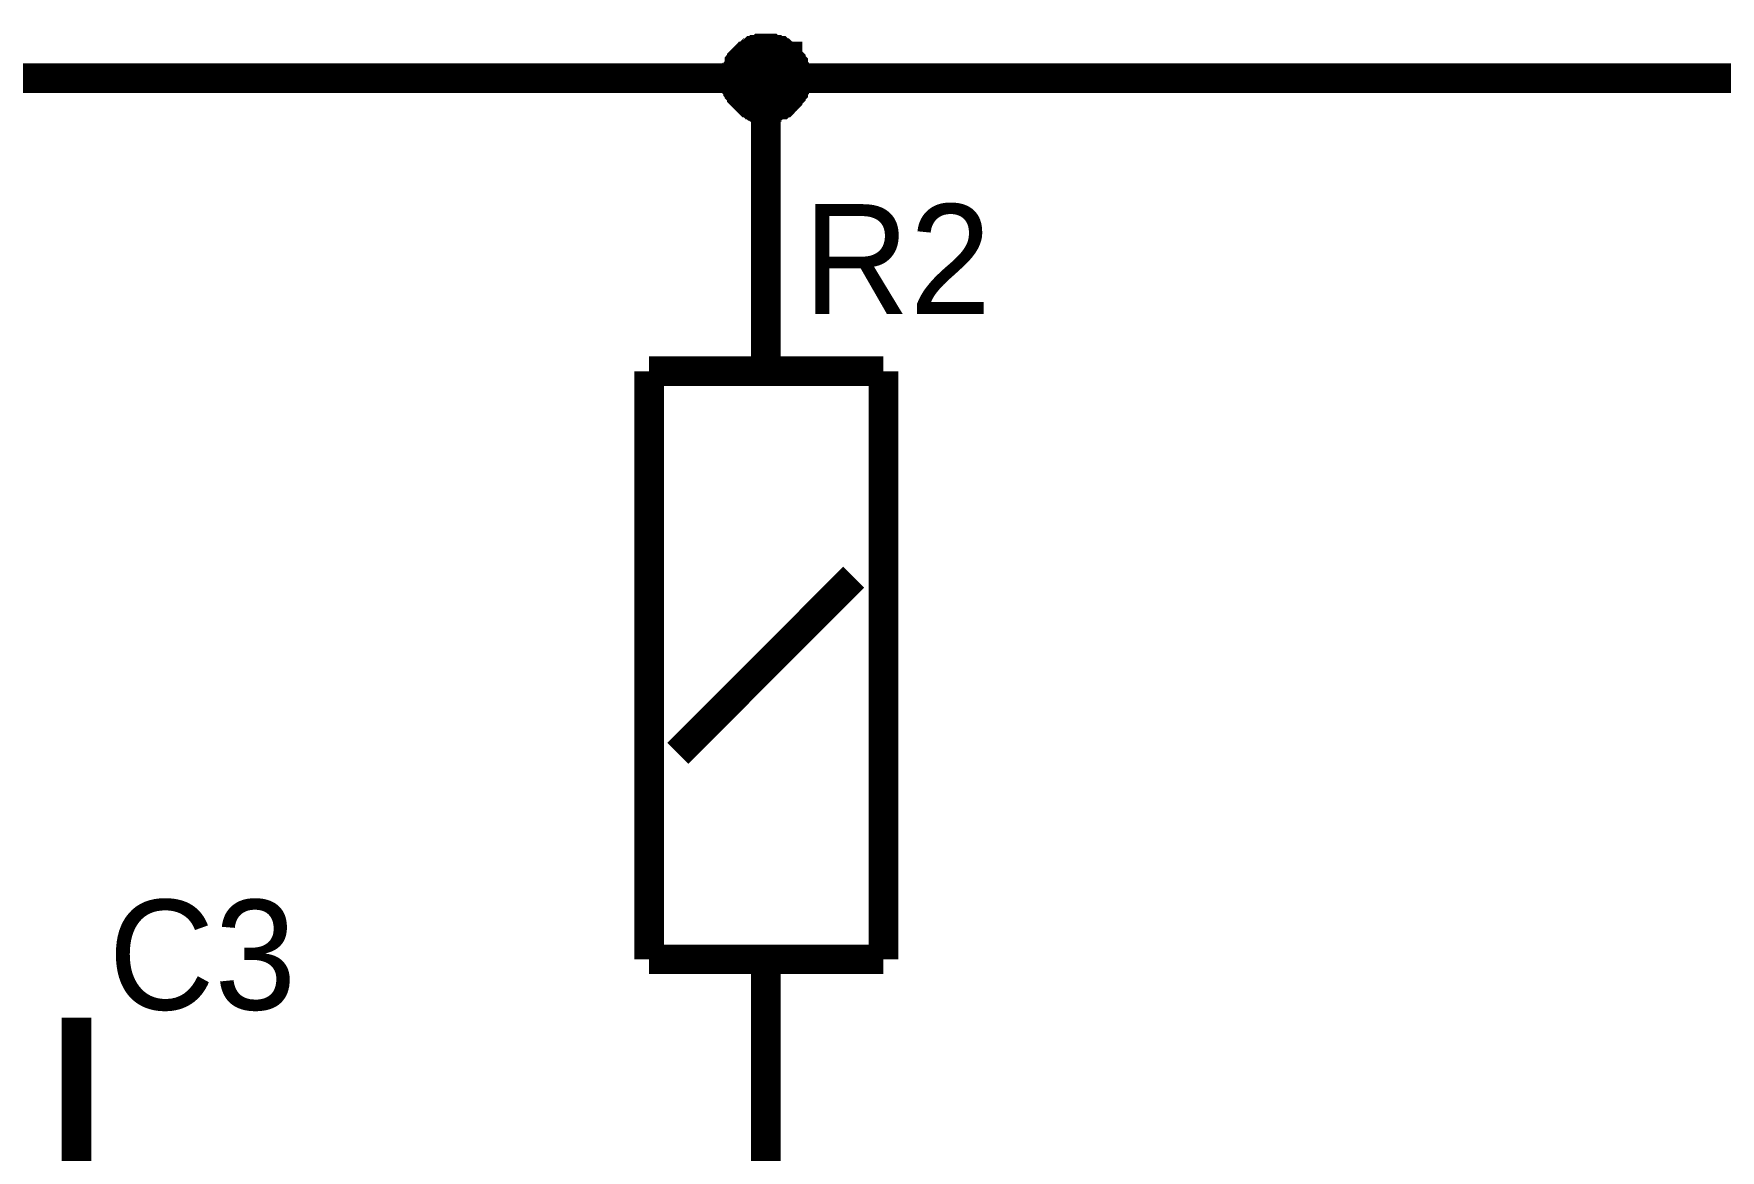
# Model space of a CAD drawing. Header units: millimetres. Extents: x 2.64 to 11.44, y 2.16 to 8.68.
# Drawn here: x 5.837 to 6.509, y 4.716 to 5.16 of the extents above; entities that cross this region are included whole.
import ezdxf

# ---------------------------------------------------------------- set-up
doc = ezdxf.new("R2010")
doc.units = ezdxf.units.MM
doc.header["$MEASUREMENT"] = 0
doc.layers.add('Sheet', color=255, linetype='Continuous')

msp = doc.modelspace()

# ---------------------------------------------------------------- linework, layer by layer
at = {"layer": 'Sheet', "const_width": 0.0118}
for points in [[(6.11685, 5.14252), (6.11685, 5.14298), (6.11685, 5.14389), (6.11685, 5.14435), (6.11731, 5.1448), (6.11731, 5.14571), (6.11731, 5.14617), (6.11776, 5.14662), (6.11776, 5.14708), (6.11822, 5.14799), (6.11822, 5.14844), (6.11867, 5.1489), (6.11913, 5.14935), (6.11913, 5.14981), (6.11958, 5.15026), (6.12004, 5.15072), (6.12049, 5.15118), (6.12095, 5.15118), (6.1214, 5.15163), (6.12186, 5.15209), (6.12231, 5.15254), (6.12277, 5.15254), (6.12322, 5.153), (6.12368, 5.15345), (6.12413, 5.15345), (6.12459, 5.15345), (6.12504, 5.15391), (6.12595, 5.15391), (6.1264, 5.15391), (6.12686, 5.15436), (6.12731, 5.15436), (6.12822, 5.15436), (6.12868, 5.15436)], [(6.11685, 5.14252), (6.11685, 5.14298), (6.11685, 5.14389), (6.11685, 5.14435), (6.11731, 5.1448), (6.11731, 5.14571), (6.11731, 5.14617), (6.11776, 5.14662), (6.11776, 5.14708), (6.11822, 5.14799), (6.11822, 5.14844), (6.11867, 5.1489), (6.11913, 5.14935), (6.11913, 5.14981), (6.11958, 5.15026), (6.12004, 5.15072), (6.12049, 5.15118), (6.12095, 5.15118), (6.1214, 5.15163), (6.12186, 5.15209), (6.12231, 5.15254), (6.12277, 5.15254), (6.12322, 5.153), (6.12368, 5.15345), (6.12413, 5.15345), (6.12459, 5.15345), (6.12504, 5.15391), (6.12595, 5.15391), (6.1264, 5.15391), (6.12686, 5.15436), (6.12731, 5.15436), (6.12822, 5.15436), (6.12868, 5.15436)], [(6.11685, 5.14252), (6.11685, 5.14298), (6.11685, 5.14389), (6.11685, 5.14435), (6.11731, 5.1448), (6.11731, 5.14571), (6.11731, 5.14617), (6.11776, 5.14662), (6.11776, 5.14708), (6.11822, 5.14799), (6.11822, 5.14844), (6.11867, 5.1489), (6.11913, 5.14935), (6.11913, 5.14981), (6.11958, 5.15026), (6.12004, 5.15072), (6.12049, 5.15118), (6.12095, 5.15118), (6.1214, 5.15163), (6.12186, 5.15209), (6.12231, 5.15254), (6.12277, 5.15254), (6.12322, 5.153), (6.12368, 5.15345), (6.12413, 5.15345), (6.12459, 5.15345), (6.12504, 5.15391), (6.12595, 5.15391), (6.1264, 5.15391), (6.12686, 5.15436), (6.12731, 5.15436), (6.12822, 5.15436), (6.12868, 5.15436)], [(6.11685, 5.14252), (6.11685, 5.14298), (6.11685, 5.14389), (6.11685, 5.14435), (6.11731, 5.1448), (6.11731, 5.14571), (6.11731, 5.14617), (6.11776, 5.14662), (6.11776, 5.14708), (6.11822, 5.14799), (6.11822, 5.14844), (6.11867, 5.1489), (6.11913, 5.14935), (6.11913, 5.14981), (6.11958, 5.15026), (6.12004, 5.15072), (6.12049, 5.15118), (6.12095, 5.15118), (6.1214, 5.15163), (6.12186, 5.15209), (6.12231, 5.15254), (6.12277, 5.15254), (6.12322, 5.153), (6.12368, 5.15345), (6.12413, 5.15345), (6.12459, 5.15345), (6.12504, 5.15391), (6.12595, 5.15391), (6.1264, 5.15391), (6.12686, 5.15436), (6.12731, 5.15436), (6.12822, 5.15436), (6.12868, 5.15436)], [(6.11685, 5.14252), (6.11685, 5.14298), (6.11685, 5.14389), (6.11685, 5.14435), (6.11731, 5.1448), (6.11731, 5.14571), (6.11731, 5.14617), (6.11776, 5.14662), (6.11776, 5.14708), (6.11822, 5.14799), (6.11822, 5.14844), (6.11867, 5.1489), (6.11913, 5.14935), (6.11913, 5.14981), (6.11958, 5.15026), (6.12004, 5.15072), (6.12049, 5.15118), (6.12095, 5.15118), (6.1214, 5.15163), (6.12186, 5.15209), (6.12231, 5.15254), (6.12277, 5.15254), (6.12322, 5.153), (6.12368, 5.15345), (6.12413, 5.15345), (6.12459, 5.15345), (6.12504, 5.15391), (6.12595, 5.15391), (6.1264, 5.15391), (6.12686, 5.15436), (6.12731, 5.15436), (6.12822, 5.15436), (6.12868, 5.15436)], [(6.11685, 5.14252), (6.11685, 5.14298), (6.11685, 5.14389), (6.11685, 5.14435), (6.11731, 5.1448), (6.11731, 5.14571), (6.11731, 5.14617), (6.11776, 5.14662), (6.11776, 5.14708), (6.11822, 5.14799), (6.11822, 5.14844), (6.11867, 5.1489), (6.11913, 5.14935), (6.11913, 5.14981), (6.11958, 5.15026), (6.12004, 5.15072), (6.12049, 5.15118), (6.12095, 5.15118), (6.1214, 5.15163), (6.12186, 5.15209), (6.12231, 5.15254), (6.12277, 5.15254), (6.12322, 5.153), (6.12368, 5.15345), (6.12413, 5.15345), (6.12459, 5.15345), (6.12504, 5.15391), (6.12595, 5.15391), (6.1264, 5.15391), (6.12686, 5.15436), (6.12731, 5.15436), (6.12822, 5.15436), (6.12868, 5.15436)], [(6.12868, 5.15436), (6.12868, 5.15436)], [(6.12868, 5.15436), (6.12913, 5.15436), (6.13004, 5.15436), (6.1305, 5.15436), (6.13095, 5.15391), (6.13186, 5.15391), (6.13232, 5.15391), (6.13277, 5.15345), (6.13323, 5.15345), (6.13414, 5.15345), (6.13459, 5.153), (6.13505, 5.15254), (6.1355, 5.15254), (6.13596, 5.15209), (6.13641, 5.15163), (6.13687, 5.15118), (6.13732, 5.15118), (6.13732, 5.15072), (6.13778, 5.15026), (6.13823, 5.14981), (6.13869, 5.14935), (6.13869, 5.1489), (6.13914, 5.14844), (6.1396, 5.14799), (6.1396, 5.14708), (6.1396, 5.14662), (6.14005, 5.14617), (6.14005, 5.14571), (6.14005, 5.1448), (6.14051, 5.14435), (6.14051, 5.14389), (6.14051, 5.14298), (6.14051, 5.14252)], [(6.12868, 5.15436), (6.12868, 5.15436)], [(6.12868, 5.15436), (6.12913, 5.15436), (6.13004, 5.15436), (6.1305, 5.15436), (6.13095, 5.15391), (6.13186, 5.15391), (6.13232, 5.15391), (6.13277, 5.15345), (6.13323, 5.15345), (6.13414, 5.15345), (6.13459, 5.153), (6.13505, 5.15254), (6.1355, 5.15254), (6.13596, 5.15209), (6.13641, 5.15163), (6.13687, 5.15118), (6.13732, 5.15118), (6.13732, 5.15072), (6.13778, 5.15026), (6.13823, 5.14981), (6.13869, 5.14935), (6.13869, 5.1489), (6.13914, 5.14844), (6.1396, 5.14799), (6.1396, 5.14708), (6.1396, 5.14662), (6.14005, 5.14617), (6.14005, 5.14571), (6.14005, 5.1448), (6.14051, 5.14435), (6.14051, 5.14389), (6.14051, 5.14298), (6.14051, 5.14252)], [(6.12868, 5.15436), (6.12868, 5.15436)], [(6.12868, 5.15436), (6.12913, 5.15436), (6.13004, 5.15436), (6.1305, 5.15436), (6.13095, 5.15391), (6.13186, 5.15391), (6.13232, 5.15391), (6.13277, 5.15345), (6.13323, 5.15345), (6.13414, 5.15345), (6.13459, 5.153), (6.13505, 5.15254), (6.1355, 5.15254), (6.13596, 5.15209), (6.13641, 5.15163), (6.13687, 5.15118), (6.13732, 5.15118), (6.13732, 5.15072), (6.13778, 5.15026), (6.13823, 5.14981), (6.13869, 5.14935), (6.13869, 5.1489), (6.13914, 5.14844), (6.1396, 5.14799), (6.1396, 5.14708), (6.1396, 5.14662), (6.14005, 5.14617), (6.14005, 5.14571), (6.14005, 5.1448), (6.14051, 5.14435), (6.14051, 5.14389), (6.14051, 5.14298), (6.14051, 5.14252)], [(6.12868, 5.15436), (6.12868, 5.15436)], [(6.12868, 5.15436), (6.12913, 5.15436), (6.13004, 5.15436), (6.1305, 5.15436), (6.13095, 5.15391), (6.13186, 5.15391), (6.13232, 5.15391), (6.13277, 5.15345), (6.13323, 5.15345), (6.13414, 5.15345), (6.13459, 5.153), (6.13505, 5.15254), (6.1355, 5.15254), (6.13596, 5.15209), (6.13641, 5.15163), (6.13687, 5.15118), (6.13732, 5.15118), (6.13732, 5.15072), (6.13778, 5.15026), (6.13823, 5.14981), (6.13869, 5.14935), (6.13869, 5.1489), (6.13914, 5.14844), (6.1396, 5.14799), (6.1396, 5.14708), (6.1396, 5.14662), (6.14005, 5.14617), (6.14005, 5.14571), (6.14005, 5.1448), (6.14051, 5.14435), (6.14051, 5.14389), (6.14051, 5.14298), (6.14051, 5.14252)], [(6.12868, 5.15436), (6.12868, 5.15436)], [(6.12868, 5.15436), (6.12913, 5.15436), (6.13004, 5.15436), (6.1305, 5.15436), (6.13095, 5.15391), (6.13186, 5.15391), (6.13232, 5.15391), (6.13277, 5.15345), (6.13323, 5.15345), (6.13414, 5.15345), (6.13459, 5.153), (6.13505, 5.15254), (6.1355, 5.15254), (6.13596, 5.15209), (6.13641, 5.15163), (6.13687, 5.15118), (6.13732, 5.15118), (6.13732, 5.15072), (6.13778, 5.15026), (6.13823, 5.14981), (6.13869, 5.14935), (6.13869, 5.1489), (6.13914, 5.14844), (6.1396, 5.14799), (6.1396, 5.14708), (6.1396, 5.14662), (6.14005, 5.14617), (6.14005, 5.14571), (6.14005, 5.1448), (6.14051, 5.14435), (6.14051, 5.14389), (6.14051, 5.14298), (6.14051, 5.14252)], [(6.12868, 5.15436), (6.12868, 5.15436)], [(6.12868, 5.15436), (6.12913, 5.15436), (6.13004, 5.15436), (6.1305, 5.15436), (6.13095, 5.15391), (6.13186, 5.15391), (6.13232, 5.15391), (6.13277, 5.15345), (6.13323, 5.15345), (6.13414, 5.15345), (6.13459, 5.153), (6.13505, 5.15254), (6.1355, 5.15254), (6.13596, 5.15209), (6.13641, 5.15163), (6.13687, 5.15118), (6.13732, 5.15118), (6.13732, 5.15072), (6.13778, 5.15026), (6.13823, 5.14981), (6.13869, 5.14935), (6.13869, 5.1489), (6.13914, 5.14844), (6.1396, 5.14799), (6.1396, 5.14708), (6.1396, 5.14662), (6.14005, 5.14617), (6.14005, 5.14571), (6.14005, 5.1448), (6.14051, 5.14435), (6.14051, 5.14389), (6.14051, 5.14298), (6.14051, 5.14252)], [(5.25289, 5.14252), (6.888, 5.14252), (7.53039, 5.14252), (7.88071, 5.14252), (7.88071, 4.96722)], [(6.12868, 5.13069), (6.12822, 5.13069), (6.12731, 5.13069), (6.12686, 5.13069), (6.1264, 5.13114), (6.12595, 5.13114), (6.12504, 5.13114), (6.12459, 5.1316), (6.12413, 5.1316), (6.12368, 5.13205), (6.12322, 5.13205), (6.12277, 5.13251), (6.12231, 5.13296), (6.12186, 5.13296), (6.1214, 5.13342), (6.12095, 5.13387), (6.12049, 5.13433), (6.12004, 5.13478), (6.11958, 5.13524), (6.11913, 5.13569), (6.11913, 5.13615), (6.11867, 5.1366), (6.11822, 5.13706), (6.11822, 5.13752), (6.11776, 5.13797), (6.11776, 5.13843), (6.11731, 5.13888), (6.11731, 5.13979), (6.11731, 5.14025), (6.11685, 5.1407), (6.11685, 5.14116), (6.11685, 5.14207), (6.11685, 5.14252)], [(6.11685, 5.14252), (6.11685, 5.14252)], [(6.12868, 5.13069), (6.12822, 5.13069), (6.12731, 5.13069), (6.12686, 5.13069), (6.1264, 5.13114), (6.12595, 5.13114), (6.12504, 5.13114), (6.12459, 5.1316), (6.12413, 5.1316), (6.12368, 5.13205), (6.12322, 5.13205), (6.12277, 5.13251), (6.12231, 5.13296), (6.12186, 5.13296), (6.1214, 5.13342), (6.12095, 5.13387), (6.12049, 5.13433), (6.12004, 5.13478), (6.11958, 5.13524), (6.11913, 5.13569), (6.11913, 5.13615), (6.11867, 5.1366), (6.11822, 5.13706), (6.11822, 5.13752), (6.11776, 5.13797), (6.11776, 5.13843), (6.11731, 5.13888), (6.11731, 5.13979), (6.11731, 5.14025), (6.11685, 5.1407), (6.11685, 5.14116), (6.11685, 5.14207), (6.11685, 5.14252)], [(6.11685, 5.14252), (6.11685, 5.14252)], [(6.12868, 5.13069), (6.12822, 5.13069), (6.12731, 5.13069), (6.12686, 5.13069), (6.1264, 5.13114), (6.12595, 5.13114), (6.12504, 5.13114), (6.12459, 5.1316), (6.12413, 5.1316), (6.12368, 5.13205), (6.12322, 5.13205), (6.12277, 5.13251), (6.12231, 5.13296), (6.12186, 5.13296), (6.1214, 5.13342), (6.12095, 5.13387), (6.12049, 5.13433), (6.12004, 5.13478), (6.11958, 5.13524), (6.11913, 5.13569), (6.11913, 5.13615), (6.11867, 5.1366), (6.11822, 5.13706), (6.11822, 5.13752), (6.11776, 5.13797), (6.11776, 5.13843), (6.11731, 5.13888), (6.11731, 5.13979), (6.11731, 5.14025), (6.11685, 5.1407), (6.11685, 5.14116), (6.11685, 5.14207), (6.11685, 5.14252)], [(6.11685, 5.14252), (6.11685, 5.14252)], [(6.12868, 5.13069), (6.12822, 5.13069), (6.12731, 5.13069), (6.12686, 5.13069), (6.1264, 5.13114), (6.12595, 5.13114), (6.12504, 5.13114), (6.12459, 5.1316), (6.12413, 5.1316), (6.12368, 5.13205), (6.12322, 5.13205), (6.12277, 5.13251), (6.12231, 5.13296), (6.12186, 5.13296), (6.1214, 5.13342), (6.12095, 5.13387), (6.12049, 5.13433), (6.12004, 5.13478), (6.11958, 5.13524), (6.11913, 5.13569), (6.11913, 5.13615), (6.11867, 5.1366), (6.11822, 5.13706), (6.11822, 5.13752), (6.11776, 5.13797), (6.11776, 5.13843), (6.11731, 5.13888), (6.11731, 5.13979), (6.11731, 5.14025), (6.11685, 5.1407), (6.11685, 5.14116), (6.11685, 5.14207), (6.11685, 5.14252)], [(6.11685, 5.14252), (6.11685, 5.14252)], [(6.12868, 5.13069), (6.12822, 5.13069), (6.12731, 5.13069), (6.12686, 5.13069), (6.1264, 5.13114), (6.12595, 5.13114), (6.12504, 5.13114), (6.12459, 5.1316), (6.12413, 5.1316), (6.12368, 5.13205), (6.12322, 5.13205), (6.12277, 5.13251), (6.12231, 5.13296), (6.12186, 5.13296), (6.1214, 5.13342), (6.12095, 5.13387), (6.12049, 5.13433), (6.12004, 5.13478), (6.11958, 5.13524), (6.11913, 5.13569), (6.11913, 5.13615), (6.11867, 5.1366), (6.11822, 5.13706), (6.11822, 5.13752), (6.11776, 5.13797), (6.11776, 5.13843), (6.11731, 5.13888), (6.11731, 5.13979), (6.11731, 5.14025), (6.11685, 5.1407), (6.11685, 5.14116), (6.11685, 5.14207), (6.11685, 5.14252)], [(6.11685, 5.14252), (6.11685, 5.14252)], [(6.12868, 5.13069), (6.12822, 5.13069), (6.12731, 5.13069), (6.12686, 5.13069), (6.1264, 5.13114), (6.12595, 5.13114), (6.12504, 5.13114), (6.12459, 5.1316), (6.12413, 5.1316), (6.12368, 5.13205), (6.12322, 5.13205), (6.12277, 5.13251), (6.12231, 5.13296), (6.12186, 5.13296), (6.1214, 5.13342), (6.12095, 5.13387), (6.12049, 5.13433), (6.12004, 5.13478), (6.11958, 5.13524), (6.11913, 5.13569), (6.11913, 5.13615), (6.11867, 5.1366), (6.11822, 5.13706), (6.11822, 5.13752), (6.11776, 5.13797), (6.11776, 5.13843), (6.11731, 5.13888), (6.11731, 5.13979), (6.11731, 5.14025), (6.11685, 5.1407), (6.11685, 5.14116), (6.11685, 5.14207), (6.11685, 5.14252)], [(6.11685, 5.14252), (6.11685, 5.14252)], [(6.14051, 5.14252), (6.14051, 5.14207), (6.14051, 5.14116), (6.14051, 5.1407), (6.14005, 5.14025), (6.14005, 5.13979), (6.14005, 5.13888), (6.1396, 5.13843), (6.1396, 5.13797), (6.1396, 5.13752), (6.13914, 5.13706), (6.13869, 5.1366), (6.13869, 5.13615), (6.13823, 5.13569), (6.13778, 5.13524), (6.13732, 5.13478), (6.13732, 5.13433), (6.13687, 5.13387), (6.13641, 5.13342), (6.13596, 5.13296), (6.1355, 5.13296), (6.13505, 5.13251), (6.13459, 5.13205), (6.13414, 5.13205), (6.13323, 5.1316), (6.13277, 5.1316), (6.13232, 5.13114), (6.13186, 5.13114), (6.13095, 5.13114), (6.1305, 5.13069), (6.13004, 5.13069), (6.12913, 5.13069), (6.12868, 5.13069)], [(6.14051, 5.14252), (6.14051, 5.14207), (6.14051, 5.14116), (6.14051, 5.1407), (6.14005, 5.14025), (6.14005, 5.13979), (6.14005, 5.13888), (6.1396, 5.13843), (6.1396, 5.13797), (6.1396, 5.13752), (6.13914, 5.13706), (6.13869, 5.1366), (6.13869, 5.13615), (6.13823, 5.13569), (6.13778, 5.13524), (6.13732, 5.13478), (6.13732, 5.13433), (6.13687, 5.13387), (6.13641, 5.13342), (6.13596, 5.13296), (6.1355, 5.13296), (6.13505, 5.13251), (6.13459, 5.13205), (6.13414, 5.13205), (6.13323, 5.1316), (6.13277, 5.1316), (6.13232, 5.13114), (6.13186, 5.13114), (6.13095, 5.13114), (6.1305, 5.13069), (6.13004, 5.13069), (6.12913, 5.13069), (6.12868, 5.13069)], [(6.12868, 5.02596), (6.12868, 5.14252)], [(6.14051, 5.14252), (6.14051, 5.14207), (6.14051, 5.14116), (6.14051, 5.1407), (6.14005, 5.14025), (6.14005, 5.13979), (6.14005, 5.13888), (6.1396, 5.13843), (6.1396, 5.13797), (6.1396, 5.13752), (6.13914, 5.13706), (6.13869, 5.1366), (6.13869, 5.13615), (6.13823, 5.13569), (6.13778, 5.13524), (6.13732, 5.13478), (6.13732, 5.13433), (6.13687, 5.13387), (6.13641, 5.13342), (6.13596, 5.13296), (6.1355, 5.13296), (6.13505, 5.13251), (6.13459, 5.13205), (6.13414, 5.13205), (6.13323, 5.1316), (6.13277, 5.1316), (6.13232, 5.13114), (6.13186, 5.13114), (6.13095, 5.13114), (6.1305, 5.13069), (6.13004, 5.13069), (6.12913, 5.13069), (6.12868, 5.13069)], [(6.14051, 5.14252), (6.14051, 5.14207), (6.14051, 5.14116), (6.14051, 5.1407), (6.14005, 5.14025), (6.14005, 5.13979), (6.14005, 5.13888), (6.1396, 5.13843), (6.1396, 5.13797), (6.1396, 5.13752), (6.13914, 5.13706), (6.13869, 5.1366), (6.13869, 5.13615), (6.13823, 5.13569), (6.13778, 5.13524), (6.13732, 5.13478), (6.13732, 5.13433), (6.13687, 5.13387), (6.13641, 5.13342), (6.13596, 5.13296), (6.1355, 5.13296), (6.13505, 5.13251), (6.13459, 5.13205), (6.13414, 5.13205), (6.13323, 5.1316), (6.13277, 5.1316), (6.13232, 5.13114), (6.13186, 5.13114), (6.13095, 5.13114), (6.1305, 5.13069), (6.13004, 5.13069), (6.12913, 5.13069), (6.12868, 5.13069)], [(6.14051, 5.14252), (6.14051, 5.14207), (6.14051, 5.14116), (6.14051, 5.1407), (6.14005, 5.14025), (6.14005, 5.13979), (6.14005, 5.13888), (6.1396, 5.13843), (6.1396, 5.13797), (6.1396, 5.13752), (6.13914, 5.13706), (6.13869, 5.1366), (6.13869, 5.13615), (6.13823, 5.13569), (6.13778, 5.13524), (6.13732, 5.13478), (6.13732, 5.13433), (6.13687, 5.13387), (6.13641, 5.13342), (6.13596, 5.13296), (6.1355, 5.13296), (6.13505, 5.13251), (6.13459, 5.13205), (6.13414, 5.13205), (6.13323, 5.1316), (6.13277, 5.1316), (6.13232, 5.13114), (6.13186, 5.13114), (6.13095, 5.13114), (6.1305, 5.13069), (6.13004, 5.13069), (6.12913, 5.13069), (6.12868, 5.13069)], [(6.14051, 5.14252), (6.14051, 5.14207), (6.14051, 5.14116), (6.14051, 5.1407), (6.14005, 5.14025), (6.14005, 5.13979), (6.14005, 5.13888), (6.1396, 5.13843), (6.1396, 5.13797), (6.1396, 5.13752), (6.13914, 5.13706), (6.13869, 5.1366), (6.13869, 5.13615), (6.13823, 5.13569), (6.13778, 5.13524), (6.13732, 5.13478), (6.13732, 5.13433), (6.13687, 5.13387), (6.13641, 5.13342), (6.13596, 5.13296), (6.1355, 5.13296), (6.13505, 5.13251), (6.13459, 5.13205), (6.13414, 5.13205), (6.13323, 5.1316), (6.13277, 5.1316), (6.13232, 5.13114), (6.13186, 5.13114), (6.13095, 5.13114), (6.1305, 5.13069), (6.13004, 5.13069), (6.12913, 5.13069), (6.12868, 5.13069)], [(6.14051, 5.14252), (6.14051, 5.14252), (6.14051, 5.14252), (6.14051, 5.14252), (6.14051, 5.14252), (6.14051, 5.14252), (6.14051, 5.14252), (6.14051, 5.14252), (6.14051, 5.14252), (6.14051, 5.14252), (6.14051, 5.14252), (6.14051, 5.14252), (6.14051, 5.14252), (6.14051, 5.14252), (6.14051, 5.14252), (6.14051, 5.14252), (6.14051, 5.14252), (6.14051, 5.14252), (6.14051, 5.14252), (6.14051, 5.14252), (6.14051, 5.14252), (6.14051, 5.14252), (6.14051, 5.14252), (6.14051, 5.14252), (6.14051, 5.14252), (6.14051, 5.14252), (6.14051, 5.14252), (6.14051, 5.14252), (6.14051, 5.14252), (6.14051, 5.14252), (6.14051, 5.14252), (6.14051, 5.14252), (6.14051, 5.14252)], [(6.14051, 5.14252), (6.14051, 5.14252)], [(6.14051, 5.14252), (6.14051, 5.14252), (6.14051, 5.14252), (6.14051, 5.14252), (6.14051, 5.14252), (6.14051, 5.14252), (6.14051, 5.14252), (6.14051, 5.14252), (6.14051, 5.14252), (6.14051, 5.14252), (6.14051, 5.14252), (6.14051, 5.14252), (6.14051, 5.14252), (6.14051, 5.14252), (6.14051, 5.14252), (6.14051, 5.14252), (6.14051, 5.14252), (6.14051, 5.14252), (6.14051, 5.14252), (6.14051, 5.14252), (6.14051, 5.14252), (6.14051, 5.14252), (6.14051, 5.14252), (6.14051, 5.14252), (6.14051, 5.14252), (6.14051, 5.14252), (6.14051, 5.14252), (6.14051, 5.14252), (6.14051, 5.14252), (6.14051, 5.14252), (6.14051, 5.14252), (6.14051, 5.14252), (6.14051, 5.14252)], [(6.14051, 5.14252), (6.14051, 5.14252)], [(6.14051, 5.14252), (6.14051, 5.14252), (6.14051, 5.14252), (6.14051, 5.14252), (6.14051, 5.14252), (6.14051, 5.14252), (6.14051, 5.14252), (6.14051, 5.14252), (6.14051, 5.14252), (6.14051, 5.14252), (6.14051, 5.14252), (6.14051, 5.14252), (6.14051, 5.14252), (6.14051, 5.14252), (6.14051, 5.14252), (6.14051, 5.14252), (6.14051, 5.14252), (6.14051, 5.14252), (6.14051, 5.14252), (6.14051, 5.14252), (6.14051, 5.14252), (6.14051, 5.14252), (6.14051, 5.14252), (6.14051, 5.14252), (6.14051, 5.14252), (6.14051, 5.14252), (6.14051, 5.14252), (6.14051, 5.14252), (6.14051, 5.14252), (6.14051, 5.14252), (6.14051, 5.14252), (6.14051, 5.14252), (6.14051, 5.14252)], [(6.14051, 5.14252), (6.14051, 5.14252)], [(6.14051, 5.14252), (6.14051, 5.14252), (6.14051, 5.14252), (6.14051, 5.14252), (6.14051, 5.14252), (6.14051, 5.14252), (6.14051, 5.14252), (6.14051, 5.14252), (6.14051, 5.14252), (6.14051, 5.14252), (6.14051, 5.14252), (6.14051, 5.14252), (6.14051, 5.14252), (6.14051, 5.14252), (6.14051, 5.14252), (6.14051, 5.14252), (6.14051, 5.14252), (6.14051, 5.14252), (6.14051, 5.14252), (6.14051, 5.14252), (6.14051, 5.14252), (6.14051, 5.14252), (6.14051, 5.14252), (6.14051, 5.14252), (6.14051, 5.14252), (6.14051, 5.14252), (6.14051, 5.14252), (6.14051, 5.14252), (6.14051, 5.14252), (6.14051, 5.14252), (6.14051, 5.14252), (6.14051, 5.14252), (6.14051, 5.14252)], [(6.14051, 5.14252), (6.14051, 5.14252)], [(6.14051, 5.14252), (6.14051, 5.14252), (6.14051, 5.14252), (6.14051, 5.14252), (6.14051, 5.14252), (6.14051, 5.14252), (6.14051, 5.14252), (6.14051, 5.14252), (6.14051, 5.14252), (6.14051, 5.14252), (6.14051, 5.14252), (6.14051, 5.14252), (6.14051, 5.14252), (6.14051, 5.14252), (6.14051, 5.14252), (6.14051, 5.14252), (6.14051, 5.14252), (6.14051, 5.14252), (6.14051, 5.14252), (6.14051, 5.14252), (6.14051, 5.14252), (6.14051, 5.14252), (6.14051, 5.14252), (6.14051, 5.14252), (6.14051, 5.14252), (6.14051, 5.14252), (6.14051, 5.14252), (6.14051, 5.14252), (6.14051, 5.14252), (6.14051, 5.14252), (6.14051, 5.14252), (6.14051, 5.14252), (6.14051, 5.14252)], [(6.14051, 5.14252), (6.14051, 5.14252)], [(6.14051, 5.14252), (6.14051, 5.14252), (6.14051, 5.14252), (6.14051, 5.14252), (6.14051, 5.14252), (6.14051, 5.14252), (6.14051, 5.14252), (6.14051, 5.14252), (6.14051, 5.14252), (6.14051, 5.14252), (6.14051, 5.14252), (6.14051, 5.14252), (6.14051, 5.14252), (6.14051, 5.14252), (6.14051, 5.14252), (6.14051, 5.14252), (6.14051, 5.14252), (6.14051, 5.14252), (6.14051, 5.14252), (6.14051, 5.14252), (6.14051, 5.14252), (6.14051, 5.14252), (6.14051, 5.14252), (6.14051, 5.14252), (6.14051, 5.14252), (6.14051, 5.14252), (6.14051, 5.14252), (6.14051, 5.14252), (6.14051, 5.14252), (6.14051, 5.14252), (6.14051, 5.14252), (6.14051, 5.14252), (6.14051, 5.14252)], [(6.14051, 5.14252), (6.14051, 5.14252)], [(6.08227, 5.02596), (6.08227, 4.79192)], [(6.17554, 5.02596), (6.08227, 5.02596)], [(6.17554, 4.79192), (6.17554, 5.02596)], [(6.09365, 4.87388), (6.16371, 4.944)], [(6.08227, 4.79192), (6.17554, 4.79192)], [(6.12868, 4.79192), (6.12868, 4.67535)], [(5.85434, 4.58155), (5.85434, 4.7687)]]:
    msp.add_lwpolyline(points, dxfattribs=at)

# ---------------------------------------------------------------- texts
at = {"layer": 'Sheet'}
for s, p in [('R2', (6.14369, 5.04873)), ('C3', (5.86708, 4.77188))]:
    msp.add_text(s, height=0.043712, dxfattribs=at).set_placement(p)

doc.saveas('drawing.dxf')
